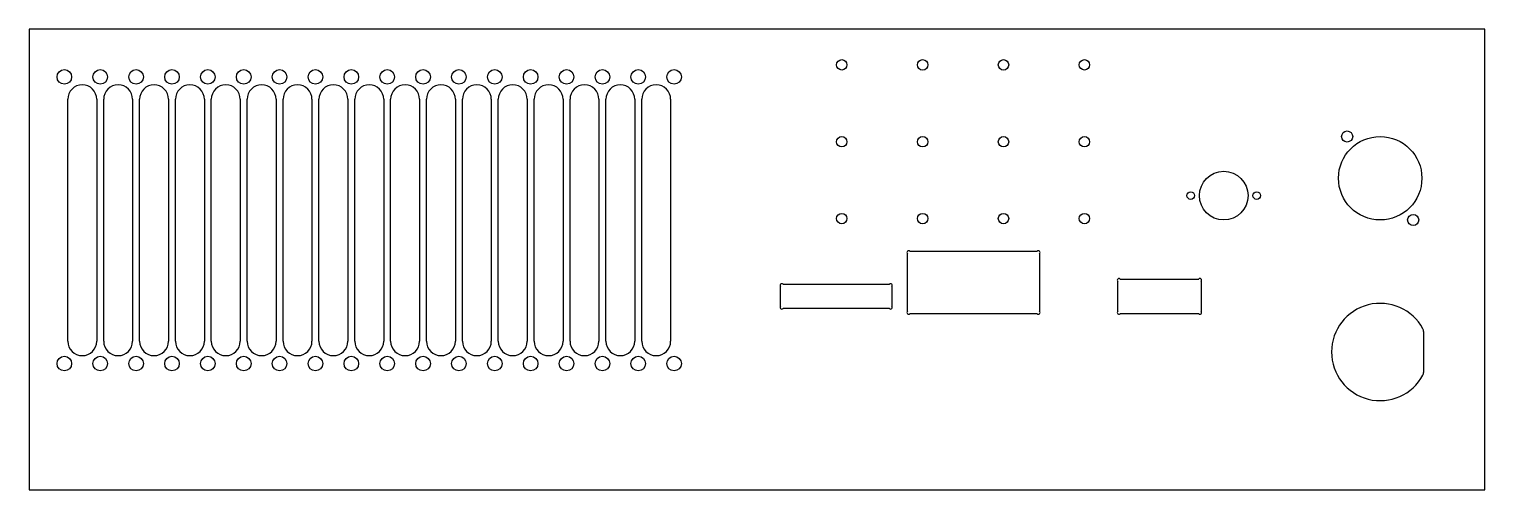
# Model space of a CAD drawing. Header units: millimetres. Extents: x 0 to 419, y 0 to 133.
import ezdxf

# ---------------------------------------------------------------- set-up
doc = ezdxf.new("R2010")
doc.units = ezdxf.units.MM
doc.layers.add('Contour', color=7, linetype='CONTINUOUS')

msp = doc.modelspace()

# ---------------------------------------------------------------- linework, layer by layer
at = {"layer": 'Contour', "color": 7, "linetype": 'CONTINUOUS'}
for p, q in [((418.84, 132.59), (0, 132.59)), ((0, 132.59), (0, 132.59)), ((0, 132.59), (0, 0)), ((418.84, 0), (418.84, 132.59)), ((418.84, 132.59), (418.84, 132.59)), ((15.3, 116.55), (15.3, 116.55)), ((25.62, 116.55), (25.62, 116.55)), ((35.94, 116.55), (35.94, 116.55)), ((46.26, 116.55), (46.26, 116.55)), ((56.58, 116.55), (56.58, 116.55)), ((66.9, 116.55), (66.9, 116.55)), ((77.22, 116.55), (77.22, 116.55)), ((87.54, 116.55), (87.54, 116.55)), ((97.86, 116.55), (97.86, 116.55)), ((108.18, 116.55), (108.18, 116.55)), ((118.5, 116.55), (118.5, 116.55)), ((128.82, 116.55), (128.82, 116.55)), ((139.14, 116.55), (139.14, 116.55)), ((149.46, 116.55), (149.46, 116.55)), ((159.78, 116.55), (159.78, 116.55)), ((170.1, 116.55), (170.1, 116.55)), ((180.42, 116.55), (180.42, 116.55)), ((11.14, 42.79), (11.14, 112.39)), ((19.46, 112.39), (19.46, 42.79)), ((21.46, 42.79), (21.46, 112.39)), ((29.78, 112.39), (29.78, 42.79)), ((31.78, 42.79), (31.78, 112.39)), ((40.1, 112.39), (40.1, 42.79)), ((42.1, 42.79), (42.1, 112.39)), ((50.42, 112.39), (50.42, 42.79)), ((52.42, 42.79), (52.42, 112.39)), ((60.74, 112.39), (60.74, 42.79)), ((62.74, 42.79), (62.74, 112.39)), ((71.06, 112.39), (71.06, 42.79)), ((73.06, 42.79), (73.06, 112.39)), ((81.38, 112.39), (81.38, 42.79)), ((83.38, 42.79), (83.38, 112.39)), ((91.7, 112.39), (91.7, 42.79)), ((93.7, 42.79), (93.7, 112.39)), ((102.02, 112.39), (102.02, 42.79)), ((104.02, 42.79), (104.02, 112.39)), ((112.34, 112.39), (112.34, 42.79)), ((114.34, 42.79), (114.34, 112.39)), ((122.66, 112.39), (122.66, 42.79)), ((124.66, 42.79), (124.66, 112.39)), ((132.98, 112.39), (132.98, 42.79)), ((134.98, 42.79), (134.98, 112.39)), ((143.3, 112.39), (143.3, 42.79)), ((145.3, 42.79), (145.3, 112.39)), ((153.62, 112.39), (153.62, 42.79)), ((155.62, 42.79), (155.62, 112.39)), ((163.94, 112.39), (163.94, 42.79)), ((165.94, 42.79), (165.94, 112.39)), ((174.26, 112.39), (174.26, 42.79)), ((176.26, 42.79), (176.26, 112.39)), ((184.58, 112.39), (184.58, 42.79)), ((252.71, 51.387), (252.71, 67.973)), ((253.417, 68.68), (290.003, 68.68)), ((290.71, 67.973), (290.71, 51.387)), ((216.917, 59.18), (247.503, 59.18)), ((313.21, 51.387), (313.21, 59.973)), ((313.917, 60.68), (336.503, 60.68)), ((337.21, 59.973), (337.21, 51.387)), ((216.21, 52.887), (216.21, 58.473)), ((248.21, 58.473), (248.21, 52.887)), ((247.503, 52.18), (216.917, 52.18)), ((290.003, 50.68), (253.417, 50.68)), ((336.503, 50.68), (313.917, 50.68)), ((401.21, 45.617), (401.21, 33.743)), ((15.3, 38.63), (15.3, 38.63)), ((25.62, 38.63), (25.62, 38.63)), ((35.94, 38.63), (35.94, 38.63)), ((46.26, 38.63), (46.26, 38.63)), ((56.58, 38.63), (56.58, 38.63)), ((66.9, 38.63), (66.9, 38.63)), ((77.22, 38.63), (77.22, 38.63)), ((87.54, 38.63), (87.54, 38.63)), ((97.86, 38.63), (97.86, 38.63)), ((108.18, 38.63), (108.18, 38.63)), ((118.5, 38.63), (118.5, 38.63)), ((128.82, 38.63), (128.82, 38.63)), ((139.14, 38.63), (139.14, 38.63)), ((149.46, 38.63), (149.46, 38.63)), ((159.78, 38.63), (159.78, 38.63)), ((170.1, 38.63), (170.1, 38.63)), ((180.42, 38.63), (180.42, 38.63)), ((0, 0), (0, 0)), ((0, 0), (418.84, 0)), ((418.84, 0), (418.84, 0))]:
    msp.add_line(p, q, dxfattribs=at)
for centre, radius in [((233.81, 122.305), 1.5), ((257.08, 122.3), 1.5), ((280.34, 122.3), 1.5), ((303.61, 122.305), 1.5), ((10.14, 118.84), 2.1), ((20.46, 118.84), 2.1), ((30.78, 118.84), 2.1), ((41.1, 118.84), 2.1), ((51.42, 118.84), 2.1), ((61.74, 118.84), 2.1), ((72.06, 118.84), 2.1), ((82.38, 118.84), 2.1), ((92.7, 118.84), 2.1), ((103.02, 118.84), 2.1), ((113.34, 118.84), 2.1), ((123.66, 118.84), 2.1), ((133.98, 118.84), 2.1), ((144.3, 118.84), 2.1), ((154.62, 118.84), 2.1), ((164.94, 118.84), 2.1), ((175.26, 118.84), 2.1), ((185.58, 118.84), 2.1), ((233.81, 100.18), 1.5), ((257.08, 100.18), 1.5), ((280.34, 100.18), 1.5), ((303.61, 100.18), 1.5), ((388.712, 89.68), 12), ((379.212, 101.68), 1.6), ((343.71, 84.68), 7), ((334.21, 84.68), 1.1), ((353.21, 84.68), 1.1), ((233.81, 78.055), 1.5), ((257.08, 78.06), 1.5), ((280.34, 78.06), 1.5), ((303.61, 78.055), 1.5), ((398.212, 77.68), 1.6), ((10.14, 36.34), 2.1), ((20.46, 36.34), 2.1), ((30.78, 36.34), 2.1), ((41.1, 36.34), 2.1), ((51.42, 36.34), 2.1), ((61.74, 36.34), 2.1), ((72.06, 36.34), 2.1), ((82.38, 36.34), 2.1), ((92.7, 36.34), 2.1), ((103.02, 36.34), 2.1), ((113.34, 36.34), 2.1), ((123.66, 36.34), 2.1), ((133.98, 36.34), 2.1), ((144.3, 36.34), 2.1), ((154.62, 36.34), 2.1), ((164.94, 36.34), 2.1), ((175.26, 36.34), 2.1), ((185.58, 36.34), 2.1)]:
    msp.add_circle(centre, radius, dxfattribs=at)
for centre, radius, start, end in [((15.3, 112.39), 4.16, 450, 180), ((15.3, 112.39), 4.16, 360, 90), ((25.62, 112.39), 4.16, 450, 180), ((25.62, 112.39), 4.16, 360, 90), ((35.94, 112.39), 4.16, 450, 180), ((35.94, 112.39), 4.16, 360, 90), ((46.26, 112.39), 4.16, 450, 180), ((46.26, 112.39), 4.16, 360, 90), ((56.58, 112.39), 4.16, 450, 180), ((56.58, 112.39), 4.16, 360, 90), ((66.9, 112.39), 4.16, 450, 180), ((66.9, 112.39), 4.16, 360, 90), ((77.22, 112.39), 4.16, 450, 180), ((77.22, 112.39), 4.16, 360, 90), ((87.54, 112.39), 4.16, 450, 180), ((87.54, 112.39), 4.16, 360, 90), ((97.86, 112.39), 4.16, 450, 180), ((97.86, 112.39), 4.16, 360, 90), ((108.18, 112.39), 4.16, 450, 180), ((108.18, 112.39), 4.16, 360, 90), ((118.5, 112.39), 4.16, 450, 180), ((118.5, 112.39), 4.16, 360, 90), ((128.82, 112.39), 4.16, 450, 180), ((128.82, 112.39), 4.16, 360, 90), ((139.14, 112.39), 4.16, 450, 180), ((139.14, 112.39), 4.16, 360, 90), ((149.46, 112.39), 4.16, 450, 180), ((149.46, 112.39), 4.16, 360, 90), ((159.78, 112.39), 4.16, 450, 180), ((159.78, 112.39), 4.16, 360, 90), ((170.1, 112.39), 4.16, 450, 180), ((170.1, 112.39), 4.16, 360, 90), ((180.42, 112.39), 4.16, 450, 180), ((180.42, 112.39), 4.16, 360, 90), ((253.07, 68.32), 0.5, 46.05341, -136.05341), ((290.35, 68.32), 0.5, 316.05341, 133.94659), ((216.57, 58.82), 0.5, 46.05341, -136.05341), ((247.85, 58.82), 0.5, 316.05341, 133.94659), ((313.57, 60.32), 0.5, 46.05341, -136.05341), ((336.85, 60.32), 0.5, 316.05341, 133.94659), ((216.57, 52.54), 0.5, 136.05341, -46.05341), ((247.85, 52.54), 0.5, 226.05341, 43.94659), ((253.07, 51.04), 0.5, 136.05341, -46.05341), ((290.35, 51.04), 0.5, 226.05341, 43.94659), ((313.57, 51.04), 0.5, 136.05341, -46.05341), ((336.85, 51.04), 0.5, 226.05341, 43.94659), ((388.71, 39.68), 14, 28.35896, -28.35896), ((399.71, 45.618), 1.5, 359.9618, 28.34215), ((15.3, 42.79), 4.16, 180, -90), ((15.3, 42.79), 4.16, 270, 0), ((25.62, 42.79), 4.16, 180, -90), ((25.62, 42.79), 4.16, 270, 0), ((35.94, 42.79), 4.16, 180, -90), ((35.94, 42.79), 4.16, 270, 0), ((46.26, 42.79), 4.16, 180, -90), ((46.26, 42.79), 4.16, 270, 0), ((56.58, 42.79), 4.16, 180, -90), ((56.58, 42.79), 4.16, 270, 0), ((66.9, 42.79), 4.16, 180, -90), ((66.9, 42.79), 4.16, 270, 0), ((77.22, 42.79), 4.16, 180, -90), ((77.22, 42.79), 4.16, 270, 0), ((87.54, 42.79), 4.16, 180, -90), ((87.54, 42.79), 4.16, 270, 0), ((97.86, 42.79), 4.16, 180, -90), ((97.86, 42.79), 4.16, 270, 0), ((108.18, 42.79), 4.16, 180, -90), ((108.18, 42.79), 4.16, 270, 0), ((118.5, 42.79), 4.16, 180, -90), ((118.5, 42.79), 4.16, 270, 0), ((128.82, 42.79), 4.16, 180, -90), ((128.82, 42.79), 4.16, 270, 0), ((139.14, 42.79), 4.16, 180, -90), ((139.14, 42.79), 4.16, 270, 0), ((149.46, 42.79), 4.16, 180, -90), ((149.46, 42.79), 4.16, 270, 0), ((159.78, 42.79), 4.16, 180, -90), ((159.78, 42.79), 4.16, 270, 0), ((170.1, 42.79), 4.16, 180, -90), ((170.1, 42.79), 4.16, 270, 0), ((180.42, 42.79), 4.16, 180, -90), ((180.42, 42.79), 4.16, 270, 0), ((399.71, 33.742), 1.5, 331.65785, 0.0382)]:
    msp.add_arc(centre, radius, start, end, dxfattribs=at)

doc.saveas('drawing.dxf')
